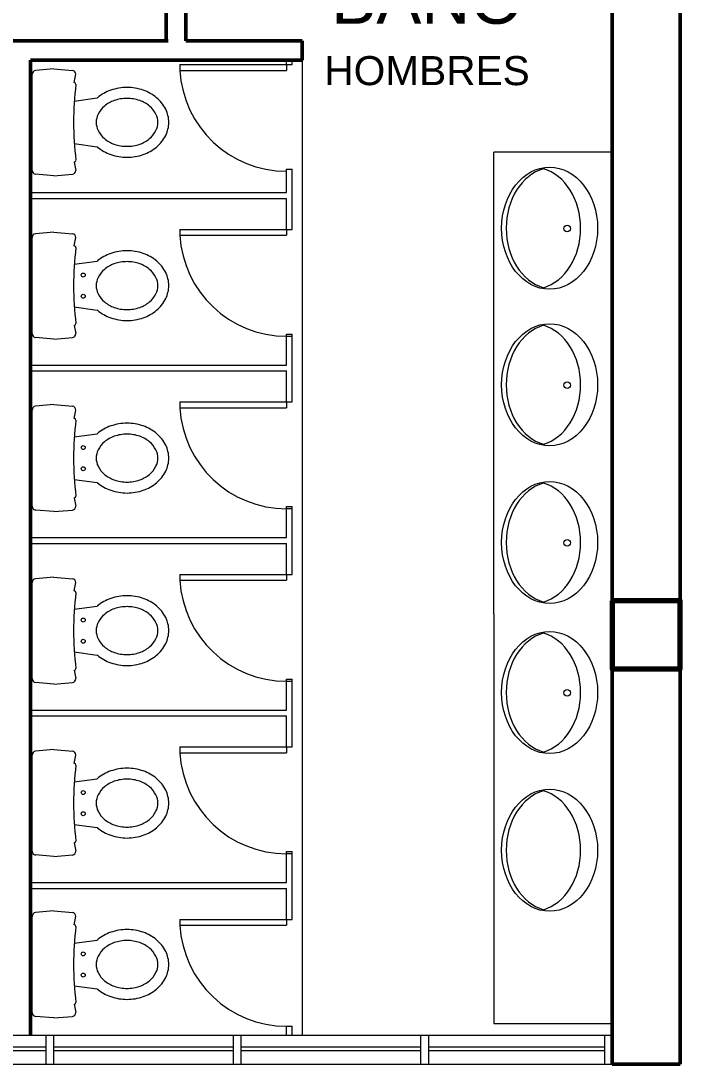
# Model space of a CAD drawing. Header units: millimetres. Extents: x -38 to 179, y -2 to 69.
# Drawn here: x 134.39 to 137.79, y 13.9 to 19.28 of the extents above; entities that cross this region are included whole.
import ezdxf

# ---------------------------------------------------------------- set-up
doc = ezdxf.new("R2010")
doc.units = ezdxf.units.MM
doc.layers.get('0').update_dxf_attribs({"color": 255})
for name, color, linetype, lineweight in [('01 GRIS', 253, 'Continuous', 0), ('02 AZUL', 5, 'Continuous', 5), ('04 VERDE', 3, 'Continuous', 15), ('06 ROJO', 1, 'Continuous', 50), ('12 COLUMNAS', 4, 'Continuous', 70), ('14 ANTEPECHO', 3, 'Continuous', 15), ('NOMEN', 1, 'Continuous', 0)]:
    doc.layers.add(name, color=color, linetype=linetype, lineweight=lineweight)
doc.styles.get("Standard").update_dxf_attribs({"font": 'arial.ttf'})

# ---------------------------------------------------------------- blocks, each defined once
blk = doc.blocks.new('onci op2')
at = {"layer": '01 GRIS'}
blk.add_line((21.825, 1.28), (21.825, -3.75), dxfattribs=at)
blk.add_line((21.825, 1.28), (21.825, -3.75), dxfattribs=at)
blk.add_line((21.825, 1.28), (21.825, -3.75), dxfattribs=at)
at = {"layer": '02 AZUL'}
for p, q in [((21.195, 1.2574), (21.195, 1.2274)), ((21.195, 1.2574), (21.745, 1.2574)), ((21.195, 1.2574), (21.195, 1.2274)), ((21.195, 1.2574), (21.745, 1.2574)), ((21.195, 1.2574), (21.195, 1.2274)), ((21.195, 1.2574), (21.745, 1.2574)), ((21.745, 1.2574), (21.745, 1.28)), ((21.745, 1.2574), (21.745, 1.28)), ((21.745, 1.2574), (21.745, 1.28)), ((21.745, 1.2574), (21.775, 1.2574)), ((21.745, 1.2574), (21.745, 1.2274)), ((21.745, 1.2574), (21.775, 1.2574)), ((21.745, 1.2574), (21.745, 1.2274)), ((21.745, 1.2574), (21.775, 1.2574)), ((21.745, 1.2574), (21.745, 1.2274)), ((21.775, 1.2574), (21.775, 1.28)), ((21.775, 1.2574), (21.775, 1.28)), ((21.775, 1.2574), (21.775, 1.28)), ((20.4328, 0.7114), (20.4328, 1.207)), ((20.4328, 0.7114), (20.4328, 1.207)), ((20.4328, 0.7114), (20.4328, 1.207)), ((20.5458, 1.2352), (20.451, 1.2269)), ((20.5458, 1.2352), (20.451, 1.2269)), ((20.5458, 1.2352), (20.451, 1.2269)), ((20.5458, 1.2352), (20.6405, 1.2269)), ((20.5458, 1.2352), (20.6405, 1.2269)), ((20.5458, 1.2352), (20.6405, 1.2269)), ((20.6498, 1.1641), (20.6588, 1.207)), ((20.6498, 1.1641), (20.6588, 1.207)), ((20.6498, 1.1641), (20.6588, 1.207)), ((21.195, 1.2274), (21.745, 1.2274)), ((21.195, 1.2274), (21.745, 1.2274)), ((21.195, 1.2274), (21.745, 1.2274)), ((20.6505, 1.0692), (20.7687, 1.0852)), ((20.6505, 1.0692), (20.7687, 1.0852)), ((20.6505, 1.0692), (20.7687, 1.0852)), ((20.6505, 1.0692), (20.7687, 1.0852)), ((20.6505, 1.0692), (20.7687, 1.0852)), ((20.6505, 1.0692), (20.7687, 1.0852)), ((20.6505, 1.0692), (20.7687, 1.0852)), ((20.6505, 1.0692), (20.7687, 1.0852)), ((20.6505, 1.0692), (20.7687, 1.0852)), ((20.6505, 0.8492), (20.7687, 0.8332)), ((20.6505, 0.8492), (20.7687, 0.8332)), ((20.6505, 0.8492), (20.7687, 0.8332)), ((20.6498, 0.7543), (20.6588, 0.7114)), ((20.6498, 0.7543), (20.6588, 0.7114)), ((20.6498, 0.7543), (20.6588, 0.7114)), ((22.815, -1.5765), (22.815, 0.805)), ((23.425, 0.805), (22.815, 0.805)), ((22.815, -1.5765), (22.815, 0.805)), ((23.425, 0.805), (22.815, 0.805)), ((22.815, -1.5765), (22.815, 0.805)), ((23.425, 0.805), (22.815, 0.805)), ((21.745, 0.7174), (21.775, 0.7174)), ((21.745, 0.5965), (21.745, 0.7174)), ((21.745, 0.7174), (21.775, 0.7174)), ((21.745, 0.5965), (21.745, 0.7174)), ((21.745, 0.7174), (21.775, 0.7174)), ((21.745, 0.5965), (21.745, 0.7174)), ((21.775, 0.4065), (21.775, 0.7174)), ((21.775, 0.4065), (21.775, 0.7174)), ((21.775, 0.4065), (21.775, 0.7174)), ((20.5458, 0.6832), (20.451, 0.6915)), ((20.5458, 0.6832), (20.451, 0.6915)), ((20.5458, 0.6832), (20.451, 0.6915)), ((20.5458, 0.6832), (20.6405, 0.6915)), ((20.5458, 0.6832), (20.6405, 0.6915)), ((20.5458, 0.6832), (20.6405, 0.6915)), ((20.425, 0.5965), (21.745, 0.5965)), ((20.425, 0.5965), (21.745, 0.5965)), ((20.425, 0.5965), (21.745, 0.5965)), ((20.425, 0.5665), (21.745, 0.5665)), ((20.425, 0.5665), (21.745, 0.5665)), ((20.425, 0.5665), (21.745, 0.5665)), ((21.745, 0.4065), (21.745, 0.5665)), ((21.745, 0.4065), (21.745, 0.5665)), ((21.745, 0.4065), (21.745, 0.5665)), ((20.5458, 0.3927), (20.451, 0.3844)), ((20.5458, 0.3927), (20.451, 0.3844)), ((20.5458, 0.3927), (20.451, 0.3844)), ((20.5458, 0.3927), (20.6405, 0.3844)), ((20.5458, 0.3927), (20.6405, 0.3844)), ((20.5458, 0.3927), (20.6405, 0.3844)), ((21.195, 0.4065), (21.745, 0.4065)), ((21.195, 0.4065), (21.195, 0.3765)), ((21.195, 0.4065), (21.745, 0.4065)), ((21.195, 0.4065), (21.195, 0.3765)), ((21.195, 0.4065), (21.745, 0.4065)), ((21.195, 0.4065), (21.195, 0.3765)), ((21.745, 0.4065), (21.775, 0.4065)), ((21.745, 0.4065), (21.745, 0.3765)), ((21.745, 0.4065), (21.775, 0.4065)), ((21.745, 0.4065), (21.745, 0.3765)), ((21.745, 0.4065), (21.775, 0.4065)), ((21.745, 0.4065), (21.745, 0.3765)), ((20.4328, -0.1311), (20.4328, 0.3645)), ((20.4328, -0.1311), (20.4328, 0.3645)), ((20.4328, -0.1311), (20.4328, 0.3645)), ((20.6498, 0.3216), (20.6588, 0.3645)), ((20.6498, 0.3216), (20.6588, 0.3645)), ((20.6498, 0.3216), (20.6588, 0.3645)), ((21.195, 0.3765), (21.745, 0.3765)), ((21.195, 0.3765), (21.745, 0.3765)), ((21.195, 0.3765), (21.745, 0.3765)), ((20.6505, 0.2267), (20.7687, 0.2427)), ((20.6505, 0.2267), (20.7687, 0.2427)), ((20.6505, 0.2267), (20.7687, 0.2427)), ((20.6505, 0.0067), (20.7687, -0.0094)), ((20.6505, 0.0067), (20.7687, -0.0094)), ((20.6505, 0.0067), (20.7687, -0.0094)), ((20.6498, -0.0882), (20.6588, -0.1311)), ((20.6498, -0.0882), (20.6588, -0.1311)), ((20.6498, -0.0882), (20.6588, -0.1311)), ((20.5458, -0.1593), (20.451, -0.151)), ((20.5458, -0.1593), (20.451, -0.151)), ((20.5458, -0.1593), (20.451, -0.151)), ((20.5458, -0.1593), (20.6405, -0.151)), ((20.5458, -0.1593), (20.6405, -0.151)), ((20.5458, -0.1593), (20.6405, -0.151)), ((21.745, -0.1335), (21.775, -0.1335)), ((21.745, -0.2935), (21.745, -0.1335)), ((21.745, -0.1335), (21.775, -0.1335)), ((21.745, -0.2935), (21.745, -0.1335)), ((21.745, -0.1335), (21.775, -0.1335)), ((21.745, -0.2935), (21.745, -0.1335)), ((21.745, -0.2935), (21.745, -0.1435)), ((21.745, -0.1435), (21.775, -0.1435)), ((21.745, -0.2935), (21.745, -0.1435)), ((21.745, -0.1435), (21.775, -0.1435)), ((21.745, -0.2935), (21.745, -0.1435)), ((21.745, -0.1435), (21.775, -0.1435)), ((21.775, -0.4835), (21.775, -0.1335)), ((21.775, -0.4835), (21.775, -0.1335)), ((21.775, -0.4835), (21.775, -0.1335)), ((21.775, -0.2935), (21.775, -0.1435)), ((21.775, -0.2935), (21.775, -0.1435)), ((21.775, -0.2935), (21.775, -0.1435)), ((20.425, -0.2935), (21.745, -0.2935)), ((20.425, -0.2935), (21.745, -0.2935)), ((20.425, -0.2935), (21.745, -0.2935)), ((20.425, -0.3235), (21.745, -0.3235)), ((20.425, -0.3235), (21.745, -0.3235)), ((20.425, -0.3235), (21.745, -0.3235)), ((21.745, -0.4835), (21.745, -0.3235)), ((21.745, -0.4835), (21.745, -0.3235)), ((21.745, -0.4835), (21.745, -0.3235)), ((21.195, -0.4835), (21.745, -0.4835)), ((21.195, -0.4835), (21.195, -0.5135)), ((21.195, -0.4835), (21.745, -0.4835)), ((21.195, -0.4835), (21.195, -0.5135)), ((21.195, -0.4835), (21.745, -0.4835)), ((21.195, -0.4835), (21.195, -0.5135)), ((21.745, -0.4835), (21.775, -0.4835)), ((21.745, -0.4835), (21.745, -0.5135)), ((21.745, -0.4835), (21.775, -0.4835)), ((21.745, -0.4835), (21.745, -0.5135)), ((21.745, -0.4835), (21.775, -0.4835)), ((21.745, -0.4835), (21.745, -0.5135)), ((20.4328, -1.0211), (20.4328, -0.5255)), ((20.4328, -1.0211), (20.4328, -0.5255)), ((20.4328, -1.0211), (20.4328, -0.5255)), ((20.5458, -0.4973), (20.451, -0.5056)), ((20.5458, -0.4973), (20.451, -0.5056)), ((20.5458, -0.4973), (20.451, -0.5056)), ((20.5458, -0.4973), (20.6405, -0.5056)), ((20.5458, -0.4973), (20.6405, -0.5056)), ((20.5458, -0.4973), (20.6405, -0.5056)), ((20.6498, -0.5684), (20.6588, -0.5255)), ((20.6498, -0.5684), (20.6588, -0.5255)), ((20.6498, -0.5684), (20.6588, -0.5255)), ((21.195, -0.5135), (21.745, -0.5135)), ((21.195, -0.5135), (21.745, -0.5135)), ((21.195, -0.5135), (21.745, -0.5135)), ((20.6505, -0.6633), (20.7687, -0.6473)), ((20.6505, -0.6633), (20.7687, -0.6473)), ((20.6505, -0.6633), (20.7687, -0.6473)), ((20.6505, -0.8833), (20.7687, -0.8994)), ((20.6505, -0.8833), (20.7687, -0.8994)), ((20.6505, -0.8833), (20.7687, -0.8994)), ((20.6498, -0.9782), (20.6588, -1.0211)), ((20.6498, -0.9782), (20.6588, -1.0211)), ((20.6498, -0.9782), (20.6588, -1.0211)), ((20.5458, -1.0493), (20.451, -1.041)), ((20.5458, -1.0493), (20.451, -1.041)), ((20.5458, -1.0493), (20.451, -1.041)), ((20.5458, -1.0493), (20.6405, -1.041)), ((20.5458, -1.0493), (20.6405, -1.041)), ((20.5458, -1.0493), (20.6405, -1.041)), ((21.745, -1.0235), (21.775, -1.0235)), ((21.745, -1.1835), (21.745, -1.0235)), ((21.745, -1.0235), (21.775, -1.0235)), ((21.745, -1.1835), (21.745, -1.0235)), ((21.745, -1.0235), (21.775, -1.0235)), ((21.745, -1.1835), (21.745, -1.0235)), ((21.745, -1.1835), (21.745, -1.0335)), ((21.745, -1.0335), (21.775, -1.0335)), ((21.745, -1.1835), (21.745, -1.0335)), ((21.745, -1.0335), (21.775, -1.0335)), ((21.745, -1.1835), (21.745, -1.0335)), ((21.745, -1.0335), (21.775, -1.0335)), ((21.775, -1.3735), (21.775, -1.0235)), ((21.775, -1.3735), (21.775, -1.0235)), ((21.775, -1.3735), (21.775, -1.0235)), ((21.775, -1.1835), (21.775, -1.0335)), ((21.775, -1.1835), (21.775, -1.0335)), ((21.775, -1.1835), (21.775, -1.0335)), ((20.425, -1.1835), (21.745, -1.1835)), ((20.425, -1.1835), (21.745, -1.1835)), ((20.425, -1.1835), (21.745, -1.1835)), ((20.425, -1.2135), (21.745, -1.2135)), ((20.425, -1.2135), (21.745, -1.2135)), ((20.425, -1.2135), (21.745, -1.2135)), ((21.745, -1.3735), (21.745, -1.2135)), ((21.745, -1.3735), (21.745, -1.2135)), ((21.745, -1.3735), (21.745, -1.2135)), ((20.5458, -1.3873), (20.451, -1.3956)), ((20.5458, -1.3873), (20.451, -1.3956)), ((20.5458, -1.3873), (20.451, -1.3956)), ((20.5458, -1.3873), (20.6405, -1.3956)), ((20.5458, -1.3873), (20.6405, -1.3956)), ((20.5458, -1.3873), (20.6405, -1.3956)), ((21.195, -1.3735), (21.745, -1.3735)), ((21.195, -1.3735), (21.195, -1.4035)), ((21.195, -1.3735), (21.745, -1.3735)), ((21.195, -1.3735), (21.195, -1.4035)), ((21.195, -1.3735), (21.745, -1.3735)), ((21.195, -1.3735), (21.195, -1.4035)), ((21.745, -1.3735), (21.775, -1.3735)), ((21.745, -1.3735), (21.745, -1.4035)), ((21.745, -1.3735), (21.775, -1.3735)), ((21.745, -1.3735), (21.745, -1.4035)), ((21.745, -1.3735), (21.775, -1.3735)), ((21.745, -1.3735), (21.745, -1.4035)), ((20.4328, -1.9111), (20.4328, -1.4155)), ((20.4328, -1.9111), (20.4328, -1.4155)), ((20.4328, -1.9111), (20.4328, -1.4155)), ((20.6498, -1.4584), (20.6588, -1.4155)), ((20.6498, -1.4584), (20.6588, -1.4155)), ((20.6498, -1.4584), (20.6588, -1.4155)), ((21.195, -1.4035), (21.745, -1.4035)), ((21.195, -1.4035), (21.745, -1.4035)), ((21.195, -1.4035), (21.745, -1.4035)), ((20.6505, -1.5533), (20.7687, -1.5373)), ((20.6505, -1.5533), (20.7687, -1.5373)), ((20.6505, -1.5533), (20.7687, -1.5373)), ((22.815, -1.5765), (22.815, -3.69)), ((22.815, -1.5765), (22.815, -3.69)), ((22.815, -1.5765), (22.815, -3.69)), ((20.6505, -1.7733), (20.7687, -1.7894)), ((20.6505, -1.7733), (20.7687, -1.7894)), ((20.6505, -1.7733), (20.7687, -1.7894)), ((20.6498, -1.8682), (20.6588, -1.9111)), ((20.6498, -1.8682), (20.6588, -1.9111)), ((20.6498, -1.8682), (20.6588, -1.9111)), ((20.5458, -1.9393), (20.451, -1.931)), ((20.5458, -1.9393), (20.451, -1.931)), ((20.5458, -1.9393), (20.451, -1.931)), ((20.5458, -1.9393), (20.6405, -1.931)), ((20.5458, -1.9393), (20.6405, -1.931)), ((20.5458, -1.9393), (20.6405, -1.931)), ((21.745, -1.9135), (21.775, -1.9135)), ((21.745, -2.0735), (21.745, -1.9135)), ((21.745, -1.9135), (21.775, -1.9135)), ((21.745, -2.0735), (21.745, -1.9135)), ((21.745, -1.9135), (21.775, -1.9135)), ((21.745, -2.0735), (21.745, -1.9135)), ((21.745, -2.0735), (21.745, -1.9235)), ((21.745, -1.9235), (21.775, -1.9235)), ((21.745, -2.0735), (21.745, -1.9235)), ((21.745, -1.9235), (21.775, -1.9235)), ((21.745, -2.0735), (21.745, -1.9235)), ((21.745, -1.9235), (21.775, -1.9235)), ((21.775, -2.2635), (21.775, -1.9135)), ((21.775, -2.2635), (21.775, -1.9135)), ((21.775, -2.2635), (21.775, -1.9135)), ((21.775, -2.0735), (21.775, -1.9235)), ((21.775, -2.0735), (21.775, -1.9235)), ((21.775, -2.0735), (21.775, -1.9235)), ((20.425, -2.0735), (21.745, -2.0735)), ((20.425, -2.0735), (21.745, -2.0735)), ((20.425, -2.0735), (21.745, -2.0735)), ((20.425, -2.1035), (21.745, -2.1035)), ((20.425, -2.1035), (21.745, -2.1035)), ((20.425, -2.1035), (21.745, -2.1035)), ((21.745, -2.2635), (21.745, -2.1035)), ((21.745, -2.2635), (21.745, -2.1035)), ((21.745, -2.2635), (21.745, -2.1035)), ((20.4328, -2.8011), (20.4328, -2.3055)), ((20.4328, -2.8011), (20.4328, -2.3055)), ((20.4328, -2.8011), (20.4328, -2.3055)), ((20.5458, -2.2773), (20.451, -2.2856)), ((20.5458, -2.2773), (20.451, -2.2856)), ((20.5458, -2.2773), (20.451, -2.2856)), ((20.5458, -2.2773), (20.6405, -2.2856)), ((20.5458, -2.2773), (20.6405, -2.2856)), ((20.5458, -2.2773), (20.6405, -2.2856)), ((20.6498, -2.3484), (20.6588, -2.3055)), ((20.6498, -2.3484), (20.6588, -2.3055)), ((20.6498, -2.3484), (20.6588, -2.3055)), ((21.195, -2.2635), (21.745, -2.2635)), ((21.195, -2.2635), (21.195, -2.2935)), ((21.195, -2.2635), (21.745, -2.2635)), ((21.195, -2.2635), (21.195, -2.2935)), ((21.195, -2.2635), (21.745, -2.2635)), ((21.195, -2.2635), (21.195, -2.2935)), ((21.195, -2.2935), (21.745, -2.2935)), ((21.195, -2.2935), (21.745, -2.2935)), ((21.195, -2.2935), (21.745, -2.2935)), ((21.745, -2.2635), (21.775, -2.2635)), ((21.745, -2.2635), (21.745, -2.2935)), ((21.745, -2.2635), (21.775, -2.2635)), ((21.745, -2.2635), (21.745, -2.2935)), ((21.745, -2.2635), (21.775, -2.2635)), ((21.745, -2.2635), (21.745, -2.2935)), ((20.6505, -2.4433), (20.7687, -2.4273)), ((20.6505, -2.4433), (20.7687, -2.4273)), ((20.6505, -2.4433), (20.7687, -2.4273)), ((20.6505, -2.6633), (20.7687, -2.6794)), ((20.6505, -2.6633), (20.7687, -2.6794)), ((20.6505, -2.6633), (20.7687, -2.6794)), ((20.6498, -2.7582), (20.6588, -2.8011)), ((20.6498, -2.7582), (20.6588, -2.8011)), ((20.6498, -2.7582), (20.6588, -2.8011)), ((20.5458, -2.8293), (20.451, -2.821)), ((20.5458, -2.8293), (20.451, -2.821)), ((20.5458, -2.8293), (20.451, -2.821)), ((20.5458, -2.8293), (20.6405, -2.821)), ((20.5458, -2.8293), (20.6405, -2.821)), ((20.5458, -2.8293), (20.6405, -2.821)), ((21.745, -2.8035), (21.775, -2.8035)), ((21.745, -2.9635), (21.745, -2.8035)), ((21.745, -2.8035), (21.775, -2.8035)), ((21.745, -2.9635), (21.745, -2.8035)), ((21.745, -2.8035), (21.775, -2.8035)), ((21.745, -2.9635), (21.745, -2.8035)), ((21.745, -2.9635), (21.745, -2.8135)), ((21.745, -2.8135), (21.775, -2.8135)), ((21.745, -2.9635), (21.745, -2.8135)), ((21.745, -2.8135), (21.775, -2.8135)), ((21.745, -2.9635), (21.745, -2.8135)), ((21.745, -2.8135), (21.775, -2.8135)), ((21.775, -3.1535), (21.775, -2.8035)), ((21.775, -3.1535), (21.775, -2.8035)), ((21.775, -3.1535), (21.775, -2.8035)), ((21.775, -2.9635), (21.775, -2.8135)), ((21.775, -2.9635), (21.775, -2.8135)), ((21.775, -2.9635), (21.775, -2.8135)), ((20.425, -2.9635), (21.745, -2.9635)), ((20.425, -2.9635), (21.745, -2.9635)), ((20.425, -2.9635), (21.745, -2.9635)), ((20.425, -2.9935), (21.745, -2.9935)), ((20.425, -2.9935), (21.745, -2.9935)), ((20.425, -2.9935), (21.745, -2.9935)), ((21.745, -3.1535), (21.745, -2.9935)), ((21.745, -3.1535), (21.745, -2.9935)), ((21.745, -3.1535), (21.745, -2.9935)), ((20.5458, -3.1098), (20.451, -3.1181)), ((20.5458, -3.1098), (20.451, -3.1181)), ((20.5458, -3.1098), (20.451, -3.1181)), ((20.5458, -3.1098), (20.6405, -3.1181)), ((20.5458, -3.1098), (20.6405, -3.1181)), ((20.5458, -3.1098), (20.6405, -3.1181)), ((20.4328, -3.6336), (20.4328, -3.138)), ((20.4328, -3.6336), (20.4328, -3.138)), ((20.4328, -3.6336), (20.4328, -3.138)), ((20.6498, -3.1809), (20.6588, -3.138)), ((20.6498, -3.1809), (20.6588, -3.138)), ((20.6498, -3.1809), (20.6588, -3.138)), ((21.195, -3.1535), (21.745, -3.1535)), ((21.195, -3.1535), (21.195, -3.1835)), ((21.195, -3.1535), (21.745, -3.1535)), ((21.195, -3.1535), (21.195, -3.1835)), ((21.195, -3.1535), (21.745, -3.1535)), ((21.195, -3.1535), (21.195, -3.1835)), ((21.745, -3.1535), (21.775, -3.1535)), ((21.745, -3.1535), (21.745, -3.1835)), ((21.745, -3.1535), (21.775, -3.1535)), ((21.745, -3.1535), (21.745, -3.1835)), ((21.745, -3.1535), (21.775, -3.1535)), ((21.745, -3.1535), (21.745, -3.1835)), ((21.195, -3.1835), (21.745, -3.1835)), ((21.195, -3.1835), (21.745, -3.1835)), ((21.195, -3.1835), (21.745, -3.1835)), ((20.6505, -3.2758), (20.7687, -3.2598)), ((20.6505, -3.2758), (20.7687, -3.2598)), ((20.6505, -3.2758), (20.7687, -3.2598)), ((20.6505, -3.4958), (20.7687, -3.5118)), ((20.6505, -3.4958), (20.7687, -3.5118)), ((20.6505, -3.4958), (20.7687, -3.5118)), ((20.6498, -3.5907), (20.6588, -3.6336)), ((20.6498, -3.5907), (20.6588, -3.6336)), ((20.6498, -3.5907), (20.6588, -3.6336)), ((20.5458, -3.6618), (20.451, -3.6535)), ((20.5458, -3.6618), (20.451, -3.6535)), ((20.5458, -3.6618), (20.451, -3.6535)), ((20.5458, -3.6618), (20.6405, -3.6535)), ((20.5458, -3.6618), (20.6405, -3.6535)), ((20.5458, -3.6618), (20.6405, -3.6535)), ((21.745, -3.75), (21.745, -3.7035)), ((21.745, -3.7035), (21.775, -3.7035)), ((21.745, -3.75), (21.745, -3.7035)), ((21.745, -3.7035), (21.775, -3.7035)), ((21.745, -3.75), (21.745, -3.7035)), ((21.745, -3.7035), (21.775, -3.7035)), ((21.775, -3.75), (21.775, -3.7035)), ((21.775, -3.75), (21.775, -3.7035)), ((21.775, -3.75), (21.775, -3.7035)), ((20.505, -3.9), (20.505, -3.75)), ((20.505, -3.9), (20.505, -3.75)), ((20.505, -3.9), (20.505, -3.75)), ((20.545, -3.9), (20.545, -3.75)), ((20.545, -3.9), (20.545, -3.75)), ((20.545, -3.9), (20.545, -3.75)), ((21.4717, -3.9), (21.4717, -3.75)), ((21.4717, -3.9), (21.4717, -3.75)), ((21.4717, -3.9), (21.4717, -3.75)), ((21.5117, -3.9), (21.5117, -3.75)), ((21.5117, -3.9), (21.5117, -3.75)), ((21.5117, -3.9), (21.5117, -3.75)), ((22.4383, -3.9), (22.4383, -3.75)), ((22.4383, -3.9), (22.4383, -3.75)), ((22.4383, -3.9), (22.4383, -3.75)), ((22.4783, -3.9), (22.4783, -3.75)), ((22.4783, -3.9), (22.4783, -3.75)), ((22.4783, -3.9), (22.4783, -3.75)), ((19.5783, -3.81), (20.505, -3.81)), ((19.5783, -3.81), (20.505, -3.81)), ((19.5783, -3.81), (20.505, -3.81)), ((20.545, -3.81), (21.4717, -3.81)), ((20.545, -3.81), (21.4717, -3.81)), ((20.545, -3.81), (21.4717, -3.81)), ((21.5117, -3.81), (22.4383, -3.81)), ((21.5117, -3.81), (22.4383, -3.81)), ((21.5117, -3.81), (22.4383, -3.81)), ((22.4783, -3.81), (23.385, -3.81)), ((22.4783, -3.81), (23.385, -3.81)), ((22.4783, -3.81), (23.385, -3.81)), ((19.5783, -3.83), (20.505, -3.83)), ((19.5783, -3.83), (20.505, -3.83)), ((19.5783, -3.83), (20.505, -3.83)), ((20.545, -3.83), (21.4717, -3.83)), ((20.545, -3.83), (21.4717, -3.83)), ((20.545, -3.83), (21.4717, -3.83)), ((21.5117, -3.83), (22.4383, -3.83)), ((21.5117, -3.83), (22.4383, -3.83)), ((21.5117, -3.83), (22.4383, -3.83)), ((22.4783, -3.83), (23.385, -3.83)), ((22.4783, -3.83), (23.385, -3.83)), ((22.4783, -3.83), (23.385, -3.83))]:
    blk.add_line(p, q, dxfattribs=at)
for points in [[(21.1378, 0.9592, 0.115518), (21.122, 1.0264, 0.103991), (21.0747, 1.0865, 0.090986), (21.0065, 1.125, 0.08353), (20.9224, 1.1392, 0.08353), (20.8384, 1.125, 0.090986), (20.7702, 1.0865, 0.002628), (20.7687, 1.0852, 0.115518)], [(21.1378, 0.9592, 0.115518), (21.122, 1.0264, 0.103991), (21.0747, 1.0865, 0.090986), (21.0065, 1.125, 0.08353), (20.9224, 1.1392, 0.08353), (20.8384, 1.125, 0.090986), (20.7702, 1.0865, 0.002628), (20.7687, 1.0852, 0.115518)], [(21.1378, 0.9592, 0.115518), (21.122, 1.0264, 0.103991), (21.0747, 1.0865, 0.090986), (21.0065, 1.125, 0.08353), (20.9224, 1.1392, 0.08353), (20.8384, 1.125, 0.090986), (20.7702, 1.0865, 0.002628), (20.7687, 1.0852, 0.115518)], [(20.7687, 0.8332, 0.002628), (20.7702, 0.8319, 0.090986), (20.8384, 0.7933, 0.08353), (20.9224, 0.7792, 0.08353), (21.0065, 0.7933, 0.090986), (21.0747, 0.8319, 0.103991), (21.122, 0.892, 0.115518), (21.1378, 0.9592, 0.115518)], [(20.7687, 0.8332, 0.002628), (20.7702, 0.8319, 0.090986), (20.8384, 0.7933, 0.08353), (20.9224, 0.7792, 0.08353), (21.0065, 0.7933, 0.090986), (21.0747, 0.8319, 0.103991), (21.122, 0.892, 0.115518), (21.1378, 0.9592, 0.115518)], [(20.7687, 0.8332, 0.002628), (20.7702, 0.8319, 0.090986), (20.8384, 0.7933, 0.08353), (20.9224, 0.7792, 0.08353), (21.0065, 0.7933, 0.090986), (21.0747, 0.8319, 0.103991), (21.122, 0.892, 0.115518), (21.1378, 0.9592, 0.115518)], [(21.1378, 0.1167, 0.115518), (21.122, 0.1839, 0.103991), (21.0747, 0.2439, 0.090986), (21.0065, 0.2825, 0.08353), (20.9224, 0.2967, 0.08353), (20.8384, 0.2825, 0.090986), (20.7702, 0.2439, 0.002628), (20.7687, 0.2427, 0.115518)], [(21.1378, 0.1167, 0.115518), (21.122, 0.1839, 0.103991), (21.0747, 0.2439, 0.090986), (21.0065, 0.2825, 0.08353), (20.9224, 0.2967, 0.08353), (20.8384, 0.2825, 0.090986), (20.7702, 0.2439, 0.002628), (20.7687, 0.2427, 0.115518)], [(21.1378, 0.1167, 0.115518), (21.122, 0.1839, 0.103991), (21.0747, 0.2439, 0.090986), (21.0065, 0.2825, 0.08353), (20.9224, 0.2967, 0.08353), (20.8384, 0.2825, 0.090986), (20.7702, 0.2439, 0.002628), (20.7687, 0.2427, 0.115518)], [(20.7687, -0.0094, 0.002628), (20.7702, -0.0106, 0.090986), (20.8384, -0.0492, 0.08353), (20.9224, -0.0633, 0.08353), (21.0065, -0.0492, 0.090986), (21.0747, -0.0106, 0.103991), (21.122, 0.0495, 0.115518), (21.1378, 0.1167, 0.115518)], [(20.7687, -0.0094, 0.002628), (20.7702, -0.0106, 0.090986), (20.8384, -0.0492, 0.08353), (20.9224, -0.0633, 0.08353), (21.0065, -0.0492, 0.090986), (21.0747, -0.0106, 0.103991), (21.122, 0.0495, 0.115518), (21.1378, 0.1167, 0.115518)], [(20.7687, -0.0094, 0.002628), (20.7702, -0.0106, 0.090986), (20.8384, -0.0492, 0.08353), (20.9224, -0.0633, 0.08353), (21.0065, -0.0492, 0.090986), (21.0747, -0.0106, 0.103991), (21.122, 0.0495, 0.115518), (21.1378, 0.1167, 0.115518)], [(21.1378, -0.7733, 0.115518), (21.122, -0.7061, 0.103991), (21.0747, -0.6461, 0.090986), (21.0065, -0.6075, 0.08353), (20.9224, -0.5933, 0.08353), (20.8384, -0.6075, 0.090986), (20.7702, -0.6461, 0.002628), (20.7687, -0.6473, 0.115518)], [(21.1378, -0.7733, 0.115518), (21.122, -0.7061, 0.103991), (21.0747, -0.6461, 0.090986), (21.0065, -0.6075, 0.08353), (20.9224, -0.5933, 0.08353), (20.8384, -0.6075, 0.090986), (20.7702, -0.6461, 0.002628), (20.7687, -0.6473, 0.115518)], [(21.1378, -0.7733, 0.115518), (21.122, -0.7061, 0.103991), (21.0747, -0.6461, 0.090986), (21.0065, -0.6075, 0.08353), (20.9224, -0.5933, 0.08353), (20.8384, -0.6075, 0.090986), (20.7702, -0.6461, 0.002628), (20.7687, -0.6473, 0.115518)], [(20.7687, -0.8994, 0.002628), (20.7702, -0.9006, 0.090986), (20.8384, -0.9392, 0.08353), (20.9224, -0.9533, 0.08353), (21.0065, -0.9392, 0.090986), (21.0747, -0.9006, 0.103991), (21.122, -0.8405, 0.115518), (21.1378, -0.7733, 0.115518)], [(20.7687, -0.8994, 0.002628), (20.7702, -0.9006, 0.090986), (20.8384, -0.9392, 0.08353), (20.9224, -0.9533, 0.08353), (21.0065, -0.9392, 0.090986), (21.0747, -0.9006, 0.103991), (21.122, -0.8405, 0.115518), (21.1378, -0.7733, 0.115518)], [(20.7687, -0.8994, 0.002628), (20.7702, -0.9006, 0.090986), (20.8384, -0.9392, 0.08353), (20.9224, -0.9533, 0.08353), (21.0065, -0.9392, 0.090986), (21.0747, -0.9006, 0.103991), (21.122, -0.8405, 0.115518), (21.1378, -0.7733, 0.115518)], [(21.1378, -1.6633, 0.115518), (21.122, -1.5961, 0.103991), (21.0747, -1.5361, 0.090986), (21.0065, -1.4975, 0.08353), (20.9224, -1.4833, 0.08353), (20.8384, -1.4975, 0.090986), (20.7702, -1.5361, 0.002628), (20.7687, -1.5373, 0.115518)], [(21.1378, -1.6633, 0.115518), (21.122, -1.5961, 0.103991), (21.0747, -1.5361, 0.090986), (21.0065, -1.4975, 0.08353), (20.9224, -1.4833, 0.08353), (20.8384, -1.4975, 0.090986), (20.7702, -1.5361, 0.002628), (20.7687, -1.5373, 0.115518)], [(21.1378, -1.6633, 0.115518), (21.122, -1.5961, 0.103991), (21.0747, -1.5361, 0.090986), (21.0065, -1.4975, 0.08353), (20.9224, -1.4833, 0.08353), (20.8384, -1.4975, 0.090986), (20.7702, -1.5361, 0.002628), (20.7687, -1.5373, 0.115518)], [(20.7687, -1.7894, 0.002628), (20.7702, -1.7906, 0.090986), (20.8384, -1.8292, 0.08353), (20.9224, -1.8433, 0.08353), (21.0065, -1.8292, 0.090986), (21.0747, -1.7906, 0.103991), (21.122, -1.7305, 0.115518), (21.1378, -1.6633, 0.115518)], [(20.7687, -1.7894, 0.002628), (20.7702, -1.7906, 0.090986), (20.8384, -1.8292, 0.08353), (20.9224, -1.8433, 0.08353), (21.0065, -1.8292, 0.090986), (21.0747, -1.7906, 0.103991), (21.122, -1.7305, 0.115518), (21.1378, -1.6633, 0.115518)], [(20.7687, -1.7894, 0.002628), (20.7702, -1.7906, 0.090986), (20.8384, -1.8292, 0.08353), (20.9224, -1.8433, 0.08353), (21.0065, -1.8292, 0.090986), (21.0747, -1.7906, 0.103991), (21.122, -1.7305, 0.115518), (21.1378, -1.6633, 0.115518)], [(21.1378, -2.5533, 0.115518), (21.122, -2.4861, 0.103991), (21.0747, -2.4261, 0.090986), (21.0065, -2.3875, 0.08353), (20.9224, -2.3733, 0.08353), (20.8384, -2.3875, 0.090986), (20.7702, -2.4261, 0.002628), (20.7687, -2.4273, 0.115518)], [(21.1378, -2.5533, 0.115518), (21.122, -2.4861, 0.103991), (21.0747, -2.4261, 0.090986), (21.0065, -2.3875, 0.08353), (20.9224, -2.3733, 0.08353), (20.8384, -2.3875, 0.090986), (20.7702, -2.4261, 0.002628), (20.7687, -2.4273, 0.115518)], [(21.1378, -2.5533, 0.115518), (21.122, -2.4861, 0.103991), (21.0747, -2.4261, 0.090986), (21.0065, -2.3875, 0.08353), (20.9224, -2.3733, 0.08353), (20.8384, -2.3875, 0.090986), (20.7702, -2.4261, 0.002628), (20.7687, -2.4273, 0.115518)], [(20.7687, -2.6794, 0.002628), (20.7702, -2.6806, 0.090986), (20.8384, -2.7192, 0.08353), (20.9224, -2.7333, 0.08353), (21.0065, -2.7192, 0.090986), (21.0747, -2.6806, 0.103991), (21.122, -2.6205, 0.115518), (21.1378, -2.5533, 0.115518)], [(20.7687, -2.6794, 0.002628), (20.7702, -2.6806, 0.090986), (20.8384, -2.7192, 0.08353), (20.9224, -2.7333, 0.08353), (21.0065, -2.7192, 0.090986), (21.0747, -2.6806, 0.103991), (21.122, -2.6205, 0.115518), (21.1378, -2.5533, 0.115518)], [(20.7687, -2.6794, 0.002628), (20.7702, -2.6806, 0.090986), (20.8384, -2.7192, 0.08353), (20.9224, -2.7333, 0.08353), (21.0065, -2.7192, 0.090986), (21.0747, -2.6806, 0.103991), (21.122, -2.6205, 0.115518), (21.1378, -2.5533, 0.115518)], [(21.1378, -3.3858, 0.115518), (21.122, -3.3186, 0.103991), (21.0747, -3.2585, 0.090986), (21.0065, -3.22, 0.08353), (20.9224, -3.2058, 0.08353), (20.8384, -3.22, 0.090986), (20.7702, -3.2585, 0.002628), (20.7687, -3.2598, 0.115518)], [(21.1378, -3.3858, 0.115518), (21.122, -3.3186, 0.103991), (21.0747, -3.2585, 0.090986), (21.0065, -3.22, 0.08353), (20.9224, -3.2058, 0.08353), (20.8384, -3.22, 0.090986), (20.7702, -3.2585, 0.002628), (20.7687, -3.2598, 0.115518)], [(21.1378, -3.3858, 0.115518), (21.122, -3.3186, 0.103991), (21.0747, -3.2585, 0.090986), (21.0065, -3.22, 0.08353), (20.9224, -3.2058, 0.08353), (20.8384, -3.22, 0.090986), (20.7702, -3.2585, 0.002628), (20.7687, -3.2598, 0.115518)], [(20.7687, -3.5118, 0.002628), (20.7702, -3.5131, 0.090986), (20.8384, -3.5517, 0.08353), (20.9224, -3.5658, 0.08353), (21.0065, -3.5517, 0.090986), (21.0747, -3.5131, 0.103991), (21.122, -3.453, 0.115518), (21.1378, -3.3858, 0.115518)], [(20.7687, -3.5118, 0.002628), (20.7702, -3.5131, 0.090986), (20.8384, -3.5517, 0.08353), (20.9224, -3.5658, 0.08353), (21.0065, -3.5517, 0.090986), (21.0747, -3.5131, 0.103991), (21.122, -3.453, 0.115518), (21.1378, -3.3858, 0.115518)], [(20.7687, -3.5118, 0.002628), (20.7702, -3.5131, 0.090986), (20.8384, -3.5517, 0.08353), (20.9224, -3.5658, 0.08353), (21.0065, -3.5517, 0.090986), (21.0747, -3.5131, 0.103991), (21.122, -3.453, 0.115518), (21.1378, -3.3858, 0.115518)]]:
    blk.add_lwpolyline(points, format="xyb", dxfattribs=at)
for points in [[(21.0815, 0.9592, 0.115518), (21.0716, 1.0014, 0.103991), (21.0386, 1.0433, 0.090986), (20.9881, 1.0718, 0.08353), (20.9224, 1.0829, 0.08353), (20.8568, 1.0718, 0.090986), (20.8063, 1.0433, 0.103991), (20.7733, 1.0014, 0.115518), (20.7634, 0.9592, 0.115518), (20.7733, 0.917, 0.103991), (20.8063, 0.8751, 0.090986), (20.8568, 0.8465, 0.08353), (20.9224, 0.8355, 0.08353), (20.9881, 0.8465, 0.090986), (21.0386, 0.8751, 0.103991), (21.0716, 0.917, 0.115518)], [(21.0815, 0.9592, 0.115518), (21.0716, 1.0014, 0.103991), (21.0386, 1.0433, 0.090986), (20.9881, 1.0718, 0.08353), (20.9224, 1.0829, 0.08353), (20.8568, 1.0718, 0.090986), (20.8063, 1.0433, 0.103991), (20.7733, 1.0014, 0.115518), (20.7634, 0.9592, 0.115518), (20.7733, 0.917, 0.103991), (20.8063, 0.8751, 0.090986), (20.8568, 0.8465, 0.08353), (20.9224, 0.8355, 0.08353), (20.9881, 0.8465, 0.090986), (21.0386, 0.8751, 0.103991), (21.0716, 0.917, 0.115518)], [(21.0815, 0.9592, 0.115518), (21.0716, 1.0014, 0.103991), (21.0386, 1.0433, 0.090986), (20.9881, 1.0718, 0.08353), (20.9224, 1.0829, 0.08353), (20.8568, 1.0718, 0.090986), (20.8063, 1.0433, 0.103991), (20.7733, 1.0014, 0.115518), (20.7634, 0.9592, 0.115518), (20.7733, 0.917, 0.103991), (20.8063, 0.8751, 0.090986), (20.8568, 0.8465, 0.08353), (20.9224, 0.8355, 0.08353), (20.9881, 0.8465, 0.090986), (21.0386, 0.8751, 0.103991), (21.0716, 0.917, 0.115518)], [(21.0815, 0.1167, 0.115518), (21.0716, 0.1589, 0.103991), (21.0386, 0.2007, 0.090986), (20.9881, 0.2293, 0.08353), (20.9224, 0.2404, 0.08353), (20.8568, 0.2293, 0.090986), (20.8063, 0.2007, 0.103991), (20.7733, 0.1589, 0.115518), (20.7634, 0.1167, 0.115518), (20.7733, 0.0745, 0.103991), (20.8063, 0.0326, 0.090986), (20.8568, 0.004, 0.08353), (20.9224, -0.007, 0.08353), (20.9881, 0.004, 0.090986), (21.0386, 0.0326, 0.103991), (21.0716, 0.0745, 0.115518)], [(21.0815, 0.1167, 0.115518), (21.0716, 0.1589, 0.103991), (21.0386, 0.2007, 0.090986), (20.9881, 0.2293, 0.08353), (20.9224, 0.2404, 0.08353), (20.8568, 0.2293, 0.090986), (20.8063, 0.2007, 0.103991), (20.7733, 0.1589, 0.115518), (20.7634, 0.1167, 0.115518), (20.7733, 0.0745, 0.103991), (20.8063, 0.0326, 0.090986), (20.8568, 0.004, 0.08353), (20.9224, -0.007, 0.08353), (20.9881, 0.004, 0.090986), (21.0386, 0.0326, 0.103991), (21.0716, 0.0745, 0.115518)], [(21.0815, 0.1167, 0.115518), (21.0716, 0.1589, 0.103991), (21.0386, 0.2007, 0.090986), (20.9881, 0.2293, 0.08353), (20.9224, 0.2404, 0.08353), (20.8568, 0.2293, 0.090986), (20.8063, 0.2007, 0.103991), (20.7733, 0.1589, 0.115518), (20.7634, 0.1167, 0.115518), (20.7733, 0.0745, 0.103991), (20.8063, 0.0326, 0.090986), (20.8568, 0.004, 0.08353), (20.9224, -0.007, 0.08353), (20.9881, 0.004, 0.090986), (21.0386, 0.0326, 0.103991), (21.0716, 0.0745, 0.115518)], [(21.0815, -0.7733, 0.115518), (21.0716, -0.7311, 0.103991), (21.0386, -0.6893, 0.090986), (20.9881, -0.6607, 0.08353), (20.9224, -0.6496, 0.08353), (20.8568, -0.6607, 0.090986), (20.8063, -0.6893, 0.103991), (20.7733, -0.7311, 0.115518), (20.7634, -0.7733, 0.115518), (20.7733, -0.8155, 0.103991), (20.8063, -0.8574, 0.090986), (20.8568, -0.886, 0.08353), (20.9224, -0.897, 0.08353), (20.9881, -0.886, 0.090986), (21.0386, -0.8574, 0.103991), (21.0716, -0.8155, 0.115518)], [(21.0815, -0.7733, 0.115518), (21.0716, -0.7311, 0.103991), (21.0386, -0.6893, 0.090986), (20.9881, -0.6607, 0.08353), (20.9224, -0.6496, 0.08353), (20.8568, -0.6607, 0.090986), (20.8063, -0.6893, 0.103991), (20.7733, -0.7311, 0.115518), (20.7634, -0.7733, 0.115518), (20.7733, -0.8155, 0.103991), (20.8063, -0.8574, 0.090986), (20.8568, -0.886, 0.08353), (20.9224, -0.897, 0.08353), (20.9881, -0.886, 0.090986), (21.0386, -0.8574, 0.103991), (21.0716, -0.8155, 0.115518)], [(21.0815, -0.7733, 0.115518), (21.0716, -0.7311, 0.103991), (21.0386, -0.6893, 0.090986), (20.9881, -0.6607, 0.08353), (20.9224, -0.6496, 0.08353), (20.8568, -0.6607, 0.090986), (20.8063, -0.6893, 0.103991), (20.7733, -0.7311, 0.115518), (20.7634, -0.7733, 0.115518), (20.7733, -0.8155, 0.103991), (20.8063, -0.8574, 0.090986), (20.8568, -0.886, 0.08353), (20.9224, -0.897, 0.08353), (20.9881, -0.886, 0.090986), (21.0386, -0.8574, 0.103991), (21.0716, -0.8155, 0.115518)], [(21.0815, -1.6633, 0.115518), (21.0716, -1.6211, 0.103991), (21.0386, -1.5793, 0.090986), (20.9881, -1.5507, 0.08353), (20.9224, -1.5396, 0.08353), (20.8568, -1.5507, 0.090986), (20.8063, -1.5793, 0.103991), (20.7733, -1.6211, 0.115518), (20.7634, -1.6633, 0.115518), (20.7733, -1.7055, 0.103991), (20.8063, -1.7474, 0.090986), (20.8568, -1.776, 0.08353), (20.9224, -1.787, 0.08353), (20.9881, -1.776, 0.090986), (21.0386, -1.7474, 0.103991), (21.0716, -1.7055, 0.115518)], [(21.0815, -1.6633, 0.115518), (21.0716, -1.6211, 0.103991), (21.0386, -1.5793, 0.090986), (20.9881, -1.5507, 0.08353), (20.9224, -1.5396, 0.08353), (20.8568, -1.5507, 0.090986), (20.8063, -1.5793, 0.103991), (20.7733, -1.6211, 0.115518), (20.7634, -1.6633, 0.115518), (20.7733, -1.7055, 0.103991), (20.8063, -1.7474, 0.090986), (20.8568, -1.776, 0.08353), (20.9224, -1.787, 0.08353), (20.9881, -1.776, 0.090986), (21.0386, -1.7474, 0.103991), (21.0716, -1.7055, 0.115518)], [(21.0815, -1.6633, 0.115518), (21.0716, -1.6211, 0.103991), (21.0386, -1.5793, 0.090986), (20.9881, -1.5507, 0.08353), (20.9224, -1.5396, 0.08353), (20.8568, -1.5507, 0.090986), (20.8063, -1.5793, 0.103991), (20.7733, -1.6211, 0.115518), (20.7634, -1.6633, 0.115518), (20.7733, -1.7055, 0.103991), (20.8063, -1.7474, 0.090986), (20.8568, -1.776, 0.08353), (20.9224, -1.787, 0.08353), (20.9881, -1.776, 0.090986), (21.0386, -1.7474, 0.103991), (21.0716, -1.7055, 0.115518)], [(21.0815, -2.5533, 0.115518), (21.0716, -2.5111, 0.103991), (21.0386, -2.4693, 0.090986), (20.9881, -2.4407, 0.08353), (20.9224, -2.4296, 0.08353), (20.8568, -2.4407, 0.090986), (20.8063, -2.4693, 0.103991), (20.7733, -2.5111, 0.115518), (20.7634, -2.5533, 0.115518), (20.7733, -2.5955, 0.103991), (20.8063, -2.6374, 0.090986), (20.8568, -2.666, 0.08353), (20.9224, -2.677, 0.08353), (20.9881, -2.666, 0.090986), (21.0386, -2.6374, 0.103991), (21.0716, -2.5955, 0.115518)], [(21.0815, -2.5533, 0.115518), (21.0716, -2.5111, 0.103991), (21.0386, -2.4693, 0.090986), (20.9881, -2.4407, 0.08353), (20.9224, -2.4296, 0.08353), (20.8568, -2.4407, 0.090986), (20.8063, -2.4693, 0.103991), (20.7733, -2.5111, 0.115518), (20.7634, -2.5533, 0.115518), (20.7733, -2.5955, 0.103991), (20.8063, -2.6374, 0.090986), (20.8568, -2.666, 0.08353), (20.9224, -2.677, 0.08353), (20.9881, -2.666, 0.090986), (21.0386, -2.6374, 0.103991), (21.0716, -2.5955, 0.115518)], [(21.0815, -2.5533, 0.115518), (21.0716, -2.5111, 0.103991), (21.0386, -2.4693, 0.090986), (20.9881, -2.4407, 0.08353), (20.9224, -2.4296, 0.08353), (20.8568, -2.4407, 0.090986), (20.8063, -2.4693, 0.103991), (20.7733, -2.5111, 0.115518), (20.7634, -2.5533, 0.115518), (20.7733, -2.5955, 0.103991), (20.8063, -2.6374, 0.090986), (20.8568, -2.666, 0.08353), (20.9224, -2.677, 0.08353), (20.9881, -2.666, 0.090986), (21.0386, -2.6374, 0.103991), (21.0716, -2.5955, 0.115518)], [(21.0815, -3.3858, 0.115518), (21.0716, -3.3436, 0.103991), (21.0386, -3.3017, 0.090986), (20.9881, -3.2732, 0.08353), (20.9224, -3.2621, 0.08353), (20.8568, -3.2732, 0.090986), (20.8063, -3.3017, 0.103991), (20.7733, -3.3436, 0.115518), (20.7634, -3.3858, 0.115518), (20.7733, -3.428, 0.103991), (20.8063, -3.4699, 0.090986), (20.8568, -3.4985, 0.08353), (20.9224, -3.5095, 0.08353), (20.9881, -3.4985, 0.090986), (21.0386, -3.4699, 0.103991), (21.0716, -3.428, 0.115518)], [(21.0815, -3.3858, 0.115518), (21.0716, -3.3436, 0.103991), (21.0386, -3.3017, 0.090986), (20.9881, -3.2732, 0.08353), (20.9224, -3.2621, 0.08353), (20.8568, -3.2732, 0.090986), (20.8063, -3.3017, 0.103991), (20.7733, -3.3436, 0.115518), (20.7634, -3.3858, 0.115518), (20.7733, -3.428, 0.103991), (20.8063, -3.4699, 0.090986), (20.8568, -3.4985, 0.08353), (20.9224, -3.5095, 0.08353), (20.9881, -3.4985, 0.090986), (21.0386, -3.4699, 0.103991), (21.0716, -3.428, 0.115518)], [(21.0815, -3.3858, 0.115518), (21.0716, -3.3436, 0.103991), (21.0386, -3.3017, 0.090986), (20.9881, -3.2732, 0.08353), (20.9224, -3.2621, 0.08353), (20.8568, -3.2732, 0.090986), (20.8063, -3.3017, 0.103991), (20.7733, -3.3436, 0.115518), (20.7634, -3.3858, 0.115518), (20.7733, -3.428, 0.103991), (20.8063, -3.4699, 0.090986), (20.8568, -3.4985, 0.08353), (20.9224, -3.5095, 0.08353), (20.9881, -3.4985, 0.090986), (21.0386, -3.4699, 0.103991), (21.0716, -3.428, 0.115518)]]:
    blk.add_lwpolyline(points, format="xyb", close=True, dxfattribs=at)
for points in [[(22.815, -3.69), (23.425, -3.69)], [(22.815, -3.69), (23.425, -3.69)], [(22.815, -3.69), (23.425, -3.69)], [(23.385, -3.75), (23.385, -3.9)], [(23.385, -3.75), (23.385, -3.9)], [(23.385, -3.75), (23.385, -3.9)]]:
    blk.add_lwpolyline(points, dxfattribs=at)
for centre, radius in [((23.1926, 0.4114), 0.0172), ((23.1926, 0.4114), 0.0172), ((23.1926, 0.4114), 0.0172), ((20.6965, 0.1714), 0.0103), ((20.6965, 0.1714), 0.0103), ((20.6965, 0.1714), 0.0103), ((20.6965, 0.0619), 0.0103), ((20.6965, 0.0619), 0.0103), ((20.6965, 0.0619), 0.0103), ((23.1926, -0.3965), 0.0172), ((23.1926, -0.3965), 0.0172), ((23.1926, -0.3965), 0.0172), ((20.6965, -0.7186), 0.0103), ((20.6965, -0.7186), 0.0103), ((20.6965, -0.7186), 0.0103), ((20.6965, -0.8281), 0.0103), ((20.6965, -0.8281), 0.0103), ((20.6965, -0.8281), 0.0103), ((23.1926, -1.2102), 0.0172), ((23.1926, -1.2102), 0.0172), ((23.1926, -1.2102), 0.0172), ((20.6965, -1.6086), 0.0103), ((20.6965, -1.6086), 0.0103), ((20.6965, -1.6086), 0.0103), ((20.6965, -1.7181), 0.0103), ((20.6965, -1.7181), 0.0103), ((20.6965, -1.7181), 0.0103), ((23.1926, -1.9842), 0.0172), ((23.1926, -1.9842), 0.0172), ((23.1926, -1.9842), 0.0172), ((20.6965, -2.4986), 0.0103), ((20.6965, -2.4986), 0.0103), ((20.6965, -2.4986), 0.0103), ((20.6965, -2.6081), 0.0103), ((20.6965, -2.6081), 0.0103), ((20.6965, -2.6081), 0.0103), ((20.6965, -3.331), 0.0103), ((20.6965, -3.331), 0.0103), ((20.6965, -3.331), 0.0103), ((20.6965, -3.4406), 0.0103), ((20.6965, -3.4406), 0.0103), ((20.6965, -3.4406), 0.0103)]:
    blk.add_circle(centre, radius, dxfattribs=at)
for centre, radius, start, end in [((20.4528, 1.207), 0.02, 95, 180), ((20.4528, 1.207), 0.02, 95, 180), ((20.4528, 1.207), 0.02, 95, 180), ((20.6388, 1.207), 0.02, 0, 85), ((20.6388, 1.207), 0.02, 0, 85), ((20.6388, 1.207), 0.02, 0, 85), ((21.745, 1.2574), 0.5508, 183.1221, 270), ((21.745, 1.2574), 0.5508, 183.1221, 270), ((21.745, 1.2574), 0.5508, 183.1221, 270), ((22.2534, 0.9592), 1.6067, 172.9929, 187.0071), ((22.2534, 0.9592), 1.6067, 172.9929, 187.0071), ((22.2534, 0.9592), 1.6067, 172.9929, 187.0071), ((20.6494, 1.1547), 0.00938, 2.8346, 87.8272), ((20.6494, 1.1547), 0.00938, 2.8346, 87.8272), ((20.6494, 1.1547), 0.00938, 2.8346, 87.8272), ((20.6494, 0.7636), 0.00938, 272.1728, 357.1654), ((20.6494, 0.7636), 0.00938, 272.1728, 357.1654), ((20.6494, 0.7636), 0.00938, 272.1728, 357.1654), ((20.4528, 0.7114), 0.02, 180, 265), ((20.4528, 0.7114), 0.02, 180, 265), ((20.4528, 0.7114), 0.02, 180, 265), ((20.6388, 0.7114), 0.02, 275, 0), ((20.6388, 0.7114), 0.02, 275, 0), ((20.6388, 0.7114), 0.02, 275, 0), ((20.4528, 0.3645), 0.02, 95, 180), ((20.4528, 0.3645), 0.02, 95, 180), ((20.4528, 0.3645), 0.02, 95, 180), ((20.6388, 0.3645), 0.02, 0, 85), ((20.6388, 0.3645), 0.02, 0, 85), ((20.6388, 0.3645), 0.02, 0, 85), ((21.745, 0.4065), 0.5508, 183.1221, 270), ((21.745, 0.4065), 0.5508, 183.1221, 270), ((21.745, 0.4065), 0.5508, 183.1221, 270), ((22.2534, 0.1167), 1.6067, 172.9929, 187.0071), ((22.2534, 0.1167), 1.6067, 172.9929, 187.0071), ((22.2534, 0.1167), 1.6067, 172.9929, 187.0071), ((20.6494, 0.3122), 0.00938, 2.8346, 87.8272), ((20.6494, 0.3122), 0.00938, 2.8346, 87.8272), ((20.6494, 0.3122), 0.00938, 2.8346, 87.8272), ((20.6494, -0.0789), 0.00938, 272.1728, 357.1654), ((20.6494, -0.0789), 0.00938, 272.1728, 357.1654), ((20.6494, -0.0789), 0.00938, 272.1728, 357.1654), ((20.4528, -0.1311), 0.02, 180, 265), ((20.4528, -0.1311), 0.02, 180, 265), ((20.4528, -0.1311), 0.02, 180, 265), ((20.6388, -0.1311), 0.02, 275, 0), ((20.6388, -0.1311), 0.02, 275, 0), ((20.6388, -0.1311), 0.02, 275, 0), ((20.4528, -0.5255), 0.02, 95, 180), ((20.4528, -0.5255), 0.02, 95, 180), ((20.4528, -0.5255), 0.02, 95, 180), ((20.6388, -0.5255), 0.02, 0, 85), ((20.6388, -0.5255), 0.02, 0, 85), ((20.6388, -0.5255), 0.02, 0, 85), ((21.745, -0.4835), 0.5508, 183.1221, 270), ((21.745, -0.4835), 0.5508, 183.1221, 270), ((21.745, -0.4835), 0.5508, 183.1221, 270), ((22.2534, -0.7733), 1.6067, 172.9929, 187.0071), ((22.2534, -0.7733), 1.6067, 172.9929, 187.0071), ((22.2534, -0.7733), 1.6067, 172.9929, 187.0071), ((20.6494, -0.5778), 0.00938, 2.8346, 87.8272), ((20.6494, -0.5778), 0.00938, 2.8346, 87.8272), ((20.6494, -0.5778), 0.00938, 2.8346, 87.8272), ((20.4528, -1.0211), 0.02, 180, 265), ((20.4528, -1.0211), 0.02, 180, 265), ((20.4528, -1.0211), 0.02, 180, 265), ((20.6388, -1.0211), 0.02, 275, 0), ((20.6388, -1.0211), 0.02, 275, 0), ((20.6388, -1.0211), 0.02, 275, 0), ((20.6494, -0.9689), 0.00938, 272.1728, 357.1654), ((20.6494, -0.9689), 0.00938, 272.1728, 357.1654), ((20.6494, -0.9689), 0.00938, 272.1728, 357.1654), ((20.4528, -1.4155), 0.02, 95, 180), ((20.4528, -1.4155), 0.02, 95, 180), ((20.4528, -1.4155), 0.02, 95, 180), ((20.6388, -1.4155), 0.02, 0, 85), ((20.6388, -1.4155), 0.02, 0, 85), ((20.6388, -1.4155), 0.02, 0, 85), ((21.745, -1.3735), 0.5508, 183.1221, 270), ((21.745, -1.3735), 0.5508, 183.1221, 270), ((21.745, -1.3735), 0.5508, 183.1221, 270), ((22.2534, -1.6633), 1.6067, 172.9929, 187.0071), ((22.2534, -1.6633), 1.6067, 172.9929, 187.0071), ((22.2534, -1.6633), 1.6067, 172.9929, 187.0071), ((20.6494, -1.4678), 0.00938, 2.8346, 87.8272), ((20.6494, -1.4678), 0.00938, 2.8346, 87.8272), ((20.6494, -1.4678), 0.00938, 2.8346, 87.8272), ((20.6494, -1.8589), 0.00938, 272.1728, 357.1654), ((20.6494, -1.8589), 0.00938, 272.1728, 357.1654), ((20.6494, -1.8589), 0.00938, 272.1728, 357.1654), ((20.4528, -1.9111), 0.02, 180, 265), ((20.4528, -1.9111), 0.02, 180, 265), ((20.4528, -1.9111), 0.02, 180, 265), ((20.6388, -1.9111), 0.02, 275, 0), ((20.6388, -1.9111), 0.02, 275, 0), ((20.6388, -1.9111), 0.02, 275, 0), ((20.4528, -2.3055), 0.02, 95, 180), ((20.4528, -2.3055), 0.02, 95, 180), ((20.4528, -2.3055), 0.02, 95, 180), ((20.6388, -2.3055), 0.02, 0, 85), ((20.6388, -2.3055), 0.02, 0, 85), ((20.6388, -2.3055), 0.02, 0, 85), ((21.745, -2.2635), 0.5508, 183.1221, 270), ((21.745, -2.2635), 0.5508, 183.1221, 270), ((21.745, -2.2635), 0.5508, 183.1221, 270), ((22.2534, -2.5533), 1.6067, 172.9929, 187.0071), ((22.2534, -2.5533), 1.6067, 172.9929, 187.0071), ((22.2534, -2.5533), 1.6067, 172.9929, 187.0071), ((20.6494, -2.3578), 0.00938, 2.8346, 87.8272), ((20.6494, -2.3578), 0.00938, 2.8346, 87.8272), ((20.6494, -2.3578), 0.00938, 2.8346, 87.8272), ((20.6494, -2.7489), 0.00938, 272.1728, 357.1654), ((20.6494, -2.7489), 0.00938, 272.1728, 357.1654), ((20.6494, -2.7489), 0.00938, 272.1728, 357.1654), ((20.4528, -2.8011), 0.02, 180, 265), ((20.4528, -2.8011), 0.02, 180, 265), ((20.4528, -2.8011), 0.02, 180, 265), ((20.6388, -2.8011), 0.02, 275, 0), ((20.6388, -2.8011), 0.02, 275, 0), ((20.6388, -2.8011), 0.02, 275, 0), ((20.4528, -3.138), 0.02, 95, 180), ((20.4528, -3.138), 0.02, 95, 180), ((20.4528, -3.138), 0.02, 95, 180), ((20.6388, -3.138), 0.02, 0, 85), ((20.6388, -3.138), 0.02, 0, 85), ((20.6388, -3.138), 0.02, 0, 85), ((22.2534, -3.3858), 1.6067, 172.9929, 187.0071), ((22.2534, -3.3858), 1.6067, 172.9929, 187.0071), ((22.2534, -3.3858), 1.6067, 172.9929, 187.0071), ((20.6494, -3.1903), 0.00938, 2.8346, 87.8272), ((20.6494, -3.1903), 0.00938, 2.8346, 87.8272), ((20.6494, -3.1903), 0.00938, 2.8346, 87.8272), ((21.745, -3.1535), 0.5508, 183.1221, 270), ((21.745, -3.1535), 0.5508, 183.1221, 270), ((21.745, -3.1535), 0.5508, 183.1221, 270), ((20.6494, -3.5814), 0.00938, 272.1728, 357.1654), ((20.6494, -3.5814), 0.00938, 272.1728, 357.1654), ((20.6494, -3.5814), 0.00938, 272.1728, 357.1654), ((20.4528, -3.6336), 0.02, 180, 265), ((20.4528, -3.6336), 0.02, 180, 265), ((20.4528, -3.6336), 0.02, 180, 265), ((20.6388, -3.6336), 0.02, 275, 0), ((20.6388, -3.6336), 0.02, 275, 0), ((20.6388, -3.6336), 0.02, 275, 0)]:
    blk.add_arc(centre, radius, start, end, dxfattribs=at)
for centre in [(23.1018, 0.4129), (23.1018, 0.4129), (23.1018, 0.4129), (23.1018, -0.395), (23.1018, -0.395), (23.1018, -0.395), (23.1018, -1.2087), (23.1018, -1.2087), (23.1018, -1.2087), (23.1018, -1.9828), (23.1018, -1.9828), (23.1018, -1.9828), (23.1018, -2.7964), (23.1018, -2.7964), (23.1018, -2.7964)]:
    blk.add_ellipse(centre, major_axis=(0, 0.315), ratio=0.785714, dxfattribs=at)
for centre, start_param, end_param in [((23.1253, 0.4129), 0.2257, 2.915892), ((23.1253, 0.4129), 0.2257, 2.915892), ((23.1253, 0.4129), 0.2257, 2.915892), ((23.0145, 0.4129), 3.367293, 6.057485), ((23.0145, 0.4129), 3.367293, 6.057485), ((23.0145, 0.4129), 3.367293, 6.057485), ((23.1253, -0.395), 0.2257, 2.915892), ((23.1253, -0.395), 0.2257, 2.915892), ((23.1253, -0.395), 0.2257, 2.915892), ((23.0145, -0.395), 3.367293, 6.057485), ((23.0145, -0.395), 3.367293, 6.057485), ((23.0145, -0.395), 3.367293, 6.057485), ((23.1253, -1.2087), 0.2257, 2.915892), ((23.1253, -1.2087), 0.2257, 2.915892), ((23.1253, -1.2087), 0.2257, 2.915892), ((23.0145, -1.2087), 3.367293, 6.057485), ((23.0145, -1.2087), 3.367293, 6.057485), ((23.0145, -1.2087), 3.367293, 6.057485), ((23.1253, -1.9828), 0.2257, 2.915892), ((23.1253, -1.9828), 0.2257, 2.915892), ((23.1253, -1.9828), 0.2257, 2.915892), ((23.0145, -1.9828), 3.367293, 6.057485), ((23.0145, -1.9828), 3.367293, 6.057485), ((23.0145, -1.9828), 3.367293, 6.057485), ((23.1253, -2.7964), 0.2257, 2.915892), ((23.1253, -2.7964), 0.2257, 2.915892), ((23.1253, -2.7964), 0.2257, 2.915892), ((23.0145, -2.7964), 3.367293, 6.057485), ((23.0145, -2.7964), 3.367293, 6.057485), ((23.0145, -2.7964), 3.367293, 6.057485)]:
    blk.add_ellipse(centre, major_axis=(0, 0.315), ratio=0.785714, start_param=start_param, end_param=end_param, dxfattribs=at)
at = {"layer": '06 ROJO'}
for p, q in [((23.775, -1.51), (23.775, 3.6349)), ((23.775, -1.51), (23.775, 3.6349)), ((23.775, -1.51), (23.775, 3.6349)), ((21.125, 1.38), (21.125, 3.03)), ((21.125, 1.38), (21.125, 3.03)), ((21.125, 1.38), (21.125, 3.03)), ((21.225, 1.38), (21.225, 3.03)), ((21.225, 1.38), (21.225, 3.03)), ((21.225, 1.38), (21.225, 3.03)), ((23.425, 3.03), (23.425, -3.9)), ((23.425, 3.03), (23.425, -3.9)), ((23.425, 3.03), (23.425, -3.9)), ((21.225, 1.38), (21.825, 1.38)), ((21.225, 1.38), (21.825, 1.38)), ((21.225, 1.38), (21.825, 1.38)), ((21.825, 1.28), (21.825, 1.38)), ((21.825, 1.28), (21.825, 1.38)), ((21.825, 1.28), (21.825, 1.38)), ((20.425, -3.75), (20.425, 1.28)), ((20.425, 1.28), (21.825, 1.28)), ((20.425, -3.75), (20.425, 1.28)), ((20.425, 1.28), (21.825, 1.28)), ((20.425, -3.75), (20.425, 1.28)), ((20.425, 1.28), (21.825, 1.28)), ((20.425, -3.06), (20.425, 0.21)), ((20.425, -3.06), (20.425, 0.21)), ((20.425, -3.06), (20.425, 0.21)), ((23.775, -3.9), (23.775, -1.86)), ((23.775, -3.9), (23.775, -1.86)), ((23.775, -3.9), (23.775, -1.86)), ((23.425, -3.9), (23.775, -3.9)), ((23.425, -3.9), (23.775, -3.9)), ((23.425, -3.9), (23.775, -3.9))]:
    blk.add_line(p, q, dxfattribs=at)
for points in [[(20.315, 1.28), (20.315, 1.38), (21.135, 1.38)], [(20.315, 1.28), (20.315, 1.38), (21.135, 1.38)], [(20.315, 1.28), (20.315, 1.38), (21.135, 1.38)], [(20.425, 0.5465), (20.425, 0.5465)], [(20.425, 0.5465), (20.425, 0.5465)], [(20.425, 0.5465), (20.425, 0.5465)]]:
    blk.add_lwpolyline(points, dxfattribs=at)
at = {"layer": '12 COLUMNAS'}
blk.add_lwpolyline([(23.425, -1.51), (23.425, -1.86), (23.775, -1.86), (23.775, -1.51)], close=True, dxfattribs=at)
blk.add_lwpolyline([(23.425, -1.51), (23.425, -1.86), (23.775, -1.86), (23.775, -1.51)], close=True, dxfattribs=at)
blk.add_lwpolyline([(23.425, -1.51), (23.425, -1.86), (23.775, -1.86), (23.775, -1.51)], close=True, dxfattribs=at)
at = {"layer": '14 ANTEPECHO'}
for p, q in [((17.625, -3.75), (23.425, -3.75)), ((17.625, -3.75), (23.425, -3.75)), ((17.625, -3.75), (23.425, -3.75)), ((17.625, -3.9), (23.425, -3.9)), ((17.625, -3.9), (23.425, -3.9)), ((17.625, -3.9), (23.425, -3.9))]:
    blk.add_line(p, q, dxfattribs=at)
at = {"layer": 'NOMEN'}
for p, q in [((20.425, -2.6593), (20.4328, -2.6515)), ((20.425, -2.6593), (20.4328, -2.6515)), ((20.425, -2.6593), (20.4328, -2.6515)), ((20.4328, -2.7148), (20.425, -2.707)), ((20.4328, -2.7148), (20.425, -2.707)), ((20.4328, -2.7148), (20.425, -2.707))]:
    blk.add_line(p, q, dxfattribs=at)
at = {"layer": '04 VERDE', "insert": (22.4698, 1.7178), "char_height": 0.25, "width": 1.872928, "attachment_point": 2}
blk.add_mtext('BAÑO\\P{\\H0.6x;HOMBRES }', dxfattribs=at)
blk.add_mtext('BAÑO\\P{\\H0.6x;HOMBRES }', dxfattribs=at)
blk.add_mtext('BAÑO\\P{\\H0.6x;HOMBRES }', dxfattribs=at)

msp = doc.modelspace()

# ---------------------------------------------------------------- block references
at = {"color": 3}
msp.add_blockref('onci op2', (114.0174, 17.7975), dxfattribs=at)

doc.saveas('drawing.dxf')
